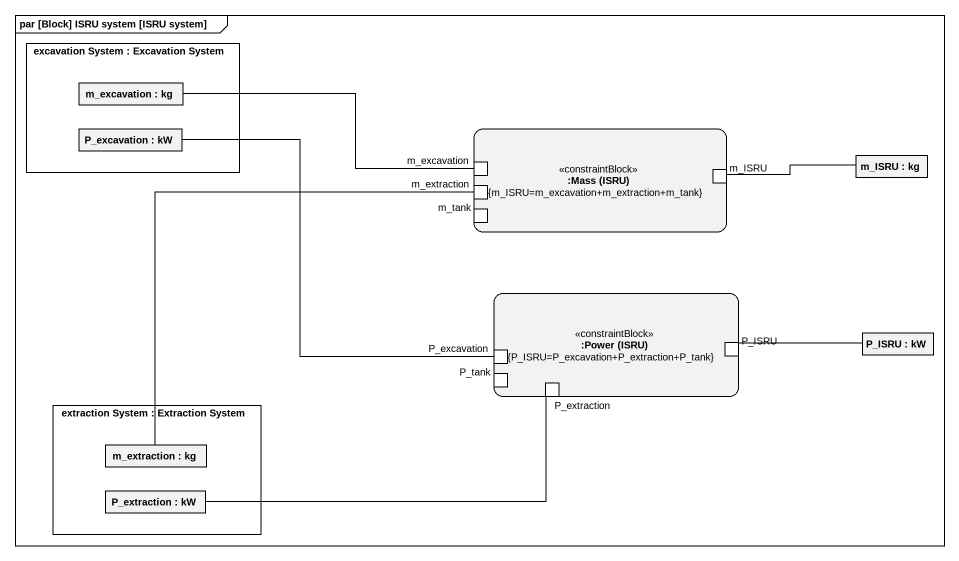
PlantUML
@startuml
mainframe par [Block] ISRU system [ISRU system]
rectangle "excavation System : Excavation System" as excavation_System {
  rectangle "m_excavation : kg" as m_excavation
  rectangle "P_excavation : kW" as P_excavation
}
rectangle ":Mass (ISRU)\n{m_ISRU=m_excavation+m_extraction+m_tank}" as Mass_ISRU <<constraintBlock>> {
  port "m_excavation" as m_excavation_2
  port m_extraction
  port m_ISRU
  port m_tank
}
rectangle "m_ISRU : kg" as m_ISRU_2
rectangle ":Power (ISRU)\n{P_ISRU=P_excavation+P_extraction+P_tank}" as Power_ISRU <<constraintBlock>> {
  port "P_excavation" as P_excavation_2
  port P_ISRU
  port P_tank
  port P_extraction
}
rectangle "P_ISRU : kW" as P_ISRU_2
rectangle "extraction System : Extraction System" as extraction_System {
  rectangle "m_extraction : kg" as m_extraction_2
  rectangle "P_extraction : kW" as P_extraction_2
}
m_excavation -right- m_excavation_2
P_excavation -right- P_excavation_2
m_ISRU_2 -left- m_ISRU
P_ISRU_2 -left- P_ISRU
m_extraction_2 -up- m_extraction
P_extraction_2 -right- P_extraction
@enduml
